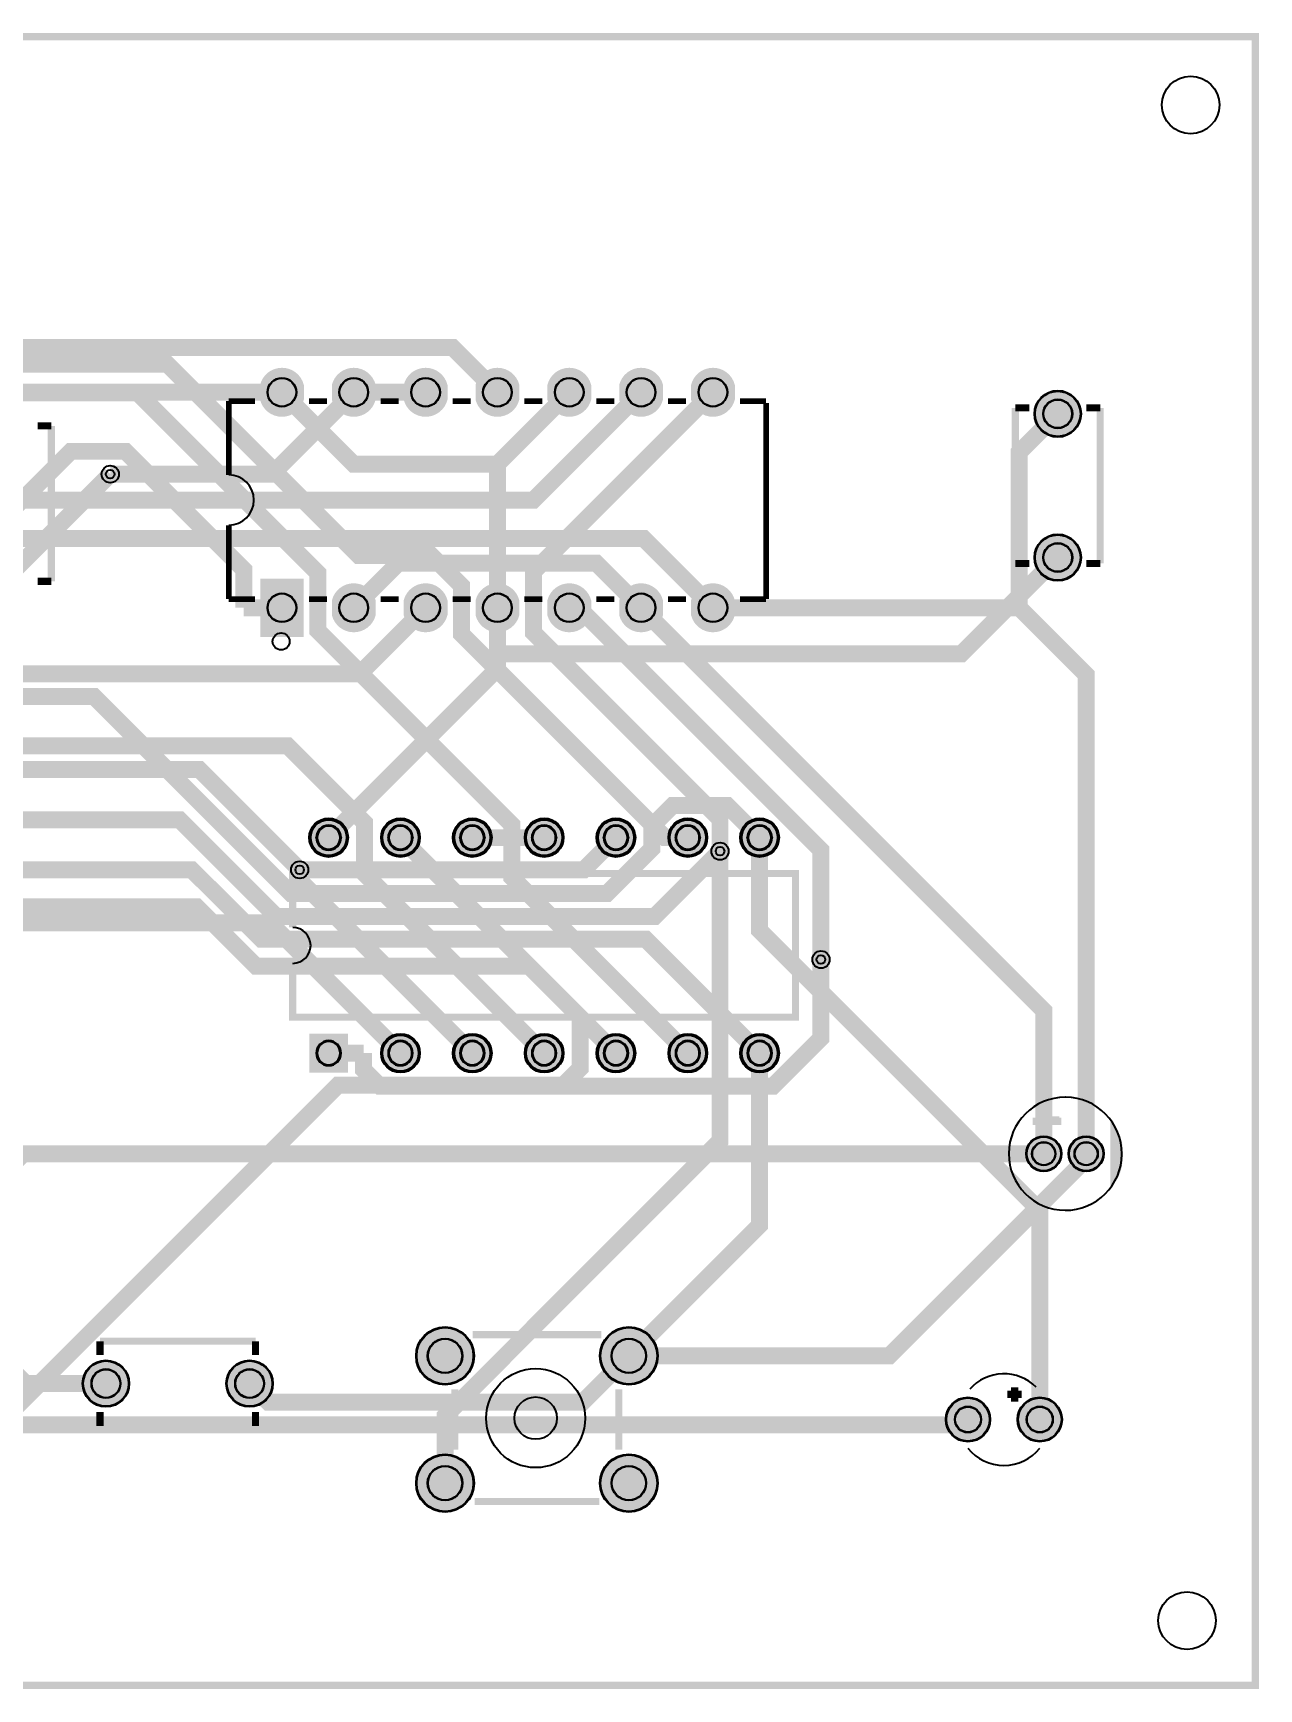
# Model space of a CAD drawing. Header units: millimetres. Extents: x -5.3 to 93.9, y -3.8 to 54.7.
# Drawn here: x 50.5 to 93.9, y -3.8 to 54.7 of the extents above; entities that cross this region are included whole.
import ezdxf

# ---------------------------------------------------------------- set-up
doc = ezdxf.new("R2010")
doc.units = ezdxf.units.MM
for name, color, linetype, true_color in [('BoardOutLine', 7, 'Continuous', 0xff00ff), ('BottomLayer', 7, 'Continuous', 0x0000ff), ('BottomSolderMaskLayer', 7, 'Continuous', 0xaa00ff), ('Document', 7, 'Continuous', 0xffffff), ('Hole', 7, 'Continuous', 0x222222), ('Multi-Layer', 7, 'Continuous', 0xc0c0c0), ('TopLayer', 7, 'Continuous', 0xff0000), ('TopSilkLayer', 7, 'Continuous', 0xffcc00), ('TopSolderMaskLayer', 7, 'Continuous', 0x800080)]:
    doc.layers.add(name, color=color, linetype=linetype, true_color=true_color)

msp = doc.modelspace()

# ---------------------------------------------------------------- hatches: boundary and pattern name
at = {"layer": 'BottomSolderMaskLayer'}
for points in [[(60.084, 41.779, -0.785398), (58.534, 41.779), (58.534, 42.295, -0.785398), (60.084, 42.295)], [(62.624, 41.779, -0.785398), (61.074, 41.779), (61.074, 42.295, -0.785398), (62.624, 42.295)], [(65.164, 41.779, -0.785398), (63.614, 41.779), (63.614, 42.295, -0.785398), (65.164, 42.295)], [(67.704, 41.779, -0.785398), (66.154, 41.779), (66.154, 42.295, -0.785398), (67.704, 42.295)], [(70.244, 41.779, -0.785398), (68.694, 41.779), (68.694, 42.295, -0.785398), (70.244, 42.295)], [(72.784, 41.779, -0.785398), (71.234, 41.779), (71.234, 42.295, -0.785398), (72.784, 42.295)], [(75.324, 41.779, -0.785398), (73.774, 41.779), (73.774, 42.295, -0.785398), (75.324, 42.295)], [(85.916, 41.275, 1), (87.566, 41.275, 1)], [(85.916, 36.195, 1), (87.566, 36.195, 1)], [(58.54, 33.383), (58.54, 35.451), (60.078, 35.451), (60.078, 33.383)], [(62.624, 34.159, -0.785398), (61.074, 34.159), (61.074, 34.675, -0.785398), (62.624, 34.675)], [(65.164, 34.159, -0.785398), (63.614, 34.159), (63.614, 34.675, -0.785398), (65.164, 34.675)], [(67.704, 34.159, -0.785398), (66.154, 34.159), (66.154, 34.675, -0.785398), (67.704, 34.675)], [(70.244, 34.159, -0.785398), (68.694, 34.159), (68.694, 34.675, -0.785398), (70.244, 34.675)], [(72.784, 34.159, -0.785398), (71.234, 34.159), (71.234, 34.675, -0.785398), (72.784, 34.675)], [(75.324, 34.159, -0.785398), (73.774, 34.159), (73.774, 34.675, -0.785398), (75.324, 34.675)], [(60.274, 26.289, 1), (61.646, 26.289, 1)], [(62.814, 26.289, 1), (64.186, 26.289, 1)], [(65.354, 26.289, 1), (66.726, 26.289, 1)], [(67.894, 26.289, 1), (69.266, 26.289, 1)], [(70.434, 26.289, 1), (71.806, 26.289, 1)], [(72.974, 26.289, 1), (74.346, 26.289, 1)], [(75.514, 26.289, 1), (76.886, 26.289, 1)], [(60.274, 17.983), (60.274, 19.355), (61.646, 19.355), (61.646, 17.983)], [(62.814, 18.669, 1), (64.186, 18.669, 1)], [(65.354, 18.669, 1), (66.726, 18.669, 1)], [(67.894, 18.669, 1), (69.266, 18.669, 1)], [(70.434, 18.669, 1), (71.806, 18.669, 1)], [(72.974, 18.669, 1), (74.346, 18.669, 1)], [(75.514, 18.669, 1), (76.886, 18.669, 1)], [(85.62, 15.113, 1), (86.87, 15.113, 1)], [(87.12, 15.113, 1), (88.37, 15.113, 1)], [(64.051, 7.965, 1), (66.101, 7.965, 1)], [(70.551, 7.965, 1), (72.601, 7.965, 1)], [(52.261, 6.985, 1), (53.911, 6.985, 1)], [(57.341, 6.985, 1), (58.991, 6.985, 1)], [(82.779, 5.715, 1), (84.353, 5.715, 1)], [(85.319, 5.715, 1), (86.893, 5.715, 1)], [(64.051, 3.465, 1), (66.101, 3.465, 1)], [(70.551, 3.465, 1), (72.601, 3.465, 1)]]:
    msp.add_hatch(color=256, dxfattribs=at).paths.add_polyline_path(points)
at = {"layer": 'Document'}
for points in [[(86.233, 15.748), (86.233, 16.129), (86.233, 16.764), (86.487, 16.764), (86.487, 15.748)], [(85.852, 16.383), (86.233, 16.383), (86.868, 16.383), (86.868, 16.129), (85.852, 16.129)], [(88.646, 16.129), (88.683, 16.09), (88.719, 16.05), (88.753, 16.008), (88.785, 15.965), (88.815, 15.921), (88.844, 15.875), (88.87, 15.828), (88.895, 15.781), (88.917, 15.732), (88.938, 15.682), (88.957, 15.632), (88.973, 15.58), (88.987, 15.529), (88.999, 15.476), (89.009, 15.423), (89.017, 15.37), (89.023, 15.317), (89.026, 15.263), (89.027, 15.209), (89.027, 14.986), (89.027, 14.89), (89.026, 14.836), (89.023, 14.782), (89.017, 14.729), (89.009, 14.676), (88.999, 14.623), (88.987, 14.57), (88.973, 14.519), (88.957, 14.467), (88.938, 14.417), (88.917, 14.367), (88.895, 14.318), (88.87, 14.271), (88.844, 14.224), (88.815, 14.178), (88.785, 14.134), (88.753, 14.091), (88.719, 14.049), (88.683, 14.009), (88.646, 13.97)]]:
    msp.add_hatch(color=256, dxfattribs=at).paths.add_polyline_path(points)
at = {"layer": 'Multi-Layer'}
for points in [[(60.059, 41.787, -0.785398), (58.559, 41.787), (58.559, 42.287, -0.785398), (60.059, 42.287)], [(62.599, 41.787, -0.785398), (61.099, 41.787), (61.099, 42.287, -0.785398), (62.599, 42.287)], [(65.139, 41.787, -0.785398), (63.639, 41.787), (63.639, 42.287, -0.785398), (65.139, 42.287)], [(67.679, 41.787, -0.785398), (66.179, 41.787), (66.179, 42.287, -0.785398), (67.679, 42.287)], [(70.219, 41.787, -0.785398), (68.719, 41.787), (68.719, 42.287, -0.785398), (70.219, 42.287)], [(72.759, 41.787, -0.785398), (71.259, 41.787), (71.259, 42.287, -0.785398), (72.759, 42.287)], [(75.299, 41.787, -0.785398), (73.799, 41.787), (73.799, 42.287, -0.785398), (75.299, 42.287)], [(85.941, 41.275, 1), (87.541, 41.275, 1)], [(85.941, 36.195, 1), (87.541, 36.195, 1)], [(58.559, 33.417), (58.559, 35.417), (60.059, 35.417), (60.059, 33.417)], [(62.599, 34.167, -0.785398), (61.099, 34.167), (61.099, 34.667, -0.785398), (62.599, 34.667)], [(65.139, 34.167, -0.785398), (63.639, 34.167), (63.639, 34.667, -0.785398), (65.139, 34.667)], [(67.679, 34.167, -0.785398), (66.179, 34.167), (66.179, 34.667, -0.785398), (67.679, 34.667)], [(70.219, 34.167, -0.785398), (68.719, 34.167), (68.719, 34.667, -0.785398), (70.219, 34.667)], [(72.759, 34.167, -0.785398), (71.259, 34.167), (71.259, 34.667, -0.785398), (72.759, 34.667)], [(75.299, 34.167, -0.785398), (73.799, 34.167), (73.799, 34.667, -0.785398), (75.299, 34.667)], [(60.325, 26.289, 1), (61.595, 26.289, 1)], [(62.865, 26.289, 1), (64.135, 26.289, 1)], [(65.405, 26.289, 1), (66.675, 26.289, 1)], [(67.945, 26.289, 1), (69.215, 26.289, 1)], [(70.485, 26.289, 1), (71.755, 26.289, 1)], [(73.025, 26.289, 1), (74.295, 26.289, 1)], [(75.565, 26.289, 1), (76.835, 26.289, 1)], [(60.325, 18.034), (60.325, 19.304), (61.595, 19.304), (61.595, 18.034)], [(62.865, 18.669, 1), (64.135, 18.669, 1)], [(65.405, 18.669, 1), (66.675, 18.669, 1)], [(67.945, 18.669, 1), (69.215, 18.669, 1)], [(70.485, 18.669, 1), (71.755, 18.669, 1)], [(73.025, 18.669, 1), (74.295, 18.669, 1)], [(75.565, 18.669, 1), (76.835, 18.669, 1)], [(85.645, 15.113, 1), (86.845, 15.113, 1)], [(87.145, 15.113, 1), (88.345, 15.113, 1)], [(64.076, 7.965, 1), (66.076, 7.965, 1)], [(70.576, 7.965, 1), (72.576, 7.965, 1)], [(52.286, 6.985, 1), (53.886, 6.985, 1)], [(57.366, 6.985, 1), (58.966, 6.985, 1)], [(82.804, 5.715, 1), (84.328, 5.715, 1)], [(85.344, 5.715, 1), (86.868, 5.715, 1)], [(64.076, 3.465, 1), (66.076, 3.465, 1)], [(70.576, 3.465, 1), (72.576, 3.465, 1)]]:
    msp.add_hatch(color=256, dxfattribs=at).paths.add_polyline_path(points)
at = {"layer": 'TopSilkLayer'}
msp.add_hatch(color=256, dxfattribs=at).paths.add_polyline_path([(88.595, 13.913), (88.635, 13.959), (88.673, 14.007), (88.71, 14.056), (88.745, 14.106), (88.779, 14.157), (88.81, 14.209), (88.84, 14.262), (88.868, 14.317), (88.894, 14.372), (88.918, 14.428), (88.941, 14.485), (88.961, 14.543), (88.98, 14.601), (88.996, 14.66), (89.01, 14.719), (89.023, 14.779), (89.033, 14.839), (89.041, 14.9), (89.048, 14.96), (89.052, 15.021), (89.054, 15.082), (89.054, 15.144), (89.052, 15.205), (89.048, 15.266), (89.041, 15.326), (89.033, 15.387), (89.023, 15.447), (89.01, 15.507), (88.996, 15.566), (88.98, 15.625), (88.961, 15.684), (88.941, 15.741), (88.918, 15.798), (88.894, 15.854), (88.868, 15.909), (88.84, 15.964), (88.81, 16.017), (88.779, 16.069), (88.745, 16.12), (88.71, 16.17), (88.673, 16.219), (88.635, 16.267), (88.595, 16.313)])
at = {"layer": 'TopSolderMaskLayer'}
for points in [[(60.084, 41.779, -0.785398), (58.534, 41.779), (58.534, 42.295, -0.785398), (60.084, 42.295)], [(62.624, 41.779, -0.785398), (61.074, 41.779), (61.074, 42.295, -0.785398), (62.624, 42.295)], [(65.164, 41.779, -0.785398), (63.614, 41.779), (63.614, 42.295, -0.785398), (65.164, 42.295)], [(67.704, 41.779, -0.785398), (66.154, 41.779), (66.154, 42.295, -0.785398), (67.704, 42.295)], [(70.244, 41.779, -0.785398), (68.694, 41.779), (68.694, 42.295, -0.785398), (70.244, 42.295)], [(72.784, 41.779, -0.785398), (71.234, 41.779), (71.234, 42.295, -0.785398), (72.784, 42.295)], [(75.324, 41.779, -0.785398), (73.774, 41.779), (73.774, 42.295, -0.785398), (75.324, 42.295)], [(85.916, 41.275, 1), (87.566, 41.275, 1)], [(85.916, 36.195, 1), (87.566, 36.195, 1)], [(58.54, 33.383), (58.54, 35.451), (60.078, 35.451), (60.078, 33.383)], [(62.624, 34.159, -0.785398), (61.074, 34.159), (61.074, 34.675, -0.785398), (62.624, 34.675)], [(65.164, 34.159, -0.785398), (63.614, 34.159), (63.614, 34.675, -0.785398), (65.164, 34.675)], [(67.704, 34.159, -0.785398), (66.154, 34.159), (66.154, 34.675, -0.785398), (67.704, 34.675)], [(70.244, 34.159, -0.785398), (68.694, 34.159), (68.694, 34.675, -0.785398), (70.244, 34.675)], [(72.784, 34.159, -0.785398), (71.234, 34.159), (71.234, 34.675, -0.785398), (72.784, 34.675)], [(75.324, 34.159, -0.785398), (73.774, 34.159), (73.774, 34.675, -0.785398), (75.324, 34.675)], [(60.274, 26.289, 1), (61.646, 26.289, 1)], [(62.814, 26.289, 1), (64.186, 26.289, 1)], [(65.354, 26.289, 1), (66.726, 26.289, 1)], [(67.894, 26.289, 1), (69.266, 26.289, 1)], [(70.434, 26.289, 1), (71.806, 26.289, 1)], [(72.974, 26.289, 1), (74.346, 26.289, 1)], [(75.514, 26.289, 1), (76.886, 26.289, 1)], [(60.274, 17.983), (60.274, 19.355), (61.646, 19.355), (61.646, 17.983)], [(62.814, 18.669, 1), (64.186, 18.669, 1)], [(65.354, 18.669, 1), (66.726, 18.669, 1)], [(67.894, 18.669, 1), (69.266, 18.669, 1)], [(70.434, 18.669, 1), (71.806, 18.669, 1)], [(72.974, 18.669, 1), (74.346, 18.669, 1)], [(75.514, 18.669, 1), (76.886, 18.669, 1)], [(85.62, 15.113, 1), (86.87, 15.113, 1)], [(87.12, 15.113, 1), (88.37, 15.113, 1)], [(64.051, 7.965, 1), (66.101, 7.965, 1)], [(70.551, 7.965, 1), (72.601, 7.965, 1)], [(52.261, 6.985, 1), (53.911, 6.985, 1)], [(57.341, 6.985, 1), (58.991, 6.985, 1)], [(82.779, 5.715, 1), (84.353, 5.715, 1)], [(85.319, 5.715, 1), (86.893, 5.715, 1)], [(64.051, 3.465, 1), (66.101, 3.465, 1)], [(70.551, 3.465, 1), (72.601, 3.465, 1)]]:
    msp.add_hatch(color=256, dxfattribs=at).paths.add_polyline_path(points)

# ---------------------------------------------------------------- linework, layer by layer
at = {"layer": 'BoardOutLine', "const_width": 0.254}
msp.add_lwpolyline([(-5.207, 52.324), (-5.207, 54.61), (93.726, 54.61), (93.726, -3.683), (-5.207, -3.683), (-5.207, 52.301)], dxfattribs=at)
at = {"layer": 'BottomLayer', "const_width": 0.6}
for points in [[(39.37, 42.037), (40.364, 43.031), (55.256, 43.031), (62.024, 36.263), (64.597, 36.263), (65.659, 35.201), (65.659, 33.486), (72.856, 26.289), (73.66, 26.289)], [(36.83, 42.037), (38.365, 40.502), (43.244, 40.502), (44.762, 42.021), (54.199, 42.021), (60.579, 35.641), (60.579, 33.612), (67.443, 26.748), (67.443, 24.886), (73.66, 18.669)], [(59.309, 42.037), (61.849, 39.497), (66.929, 39.497)], [(66.929, 39.497), (69.469, 42.037)], [(74.799, 25.808), (74.799, 26.943), (68.199, 33.543), (68.199, 35.687), (74.549, 42.037)], [(86.741, 41.275), (85.377, 39.911), (85.377, 34.417)], [(36.924, 30.437), (42.33, 30.437), (51.842, 39.949), (53.777, 39.949), (57.957, 35.769), (57.957, 34.417)], [(53.238, 39.141), (49.657, 35.56)], [(66.929, 34.417), (66.929, 39.497)], [(63.5, 18.669), (58.891, 23.278), (35.589, 23.278), (24.451, 34.417), (24.13, 34.417)], [(26.67, 34.417), (32.387, 28.7), (56.388, 28.7), (59.936, 25.152)], [(31.75, 34.417), (36.627, 29.54), (59.503, 29.54), (62.23, 26.813), (62.23, 25.019), (68.58, 18.669)], [(59.309, 34.417), (57.957, 34.417)], [(78.369, 21.978), (78.369, 25.845), (69.797, 34.417), (69.469, 34.417)], [(72.009, 34.417), (86.245, 20.181), (86.245, 15.113)], [(74.549, 34.417), (85.377, 34.417)], [(85.377, 34.417), (87.745, 32.049), (87.745, 15.113)], [(63.5, 26.289), (69.85, 19.939), (69.85, 18.133), (69.248, 17.532), (61.291, 17.532), (45.717, 1.958), (27.379, 1.958), (25.908, 3.429)], [(76.2, 26.289), (76.2, 23.006), (86.106, 13.1), (86.106, 5.715)], [(74.799, 25.808), (74.799, 15.564), (65.076, 5.84), (65.076, 3.465)], [(59.936, 25.152), (59.936, 24.773), (66.04, 18.669)], [(76.2, 18.669), (76.2, 12.589), (71.576, 7.965)]]:
    msp.add_lwpolyline(points, dxfattribs=at)
at = {"layer": 'BottomSolderMaskLayer'}
for points in [[(60.521, 26.292), (60.521, 26.286)], [(61.399, 26.292), (61.399, 26.286)], [(63.061, 26.292), (63.061, 26.286)], [(63.939, 26.292), (63.939, 26.286)], [(65.601, 26.292), (65.601, 26.286)], [(66.479, 26.292), (66.479, 26.286)], [(68.141, 26.292), (68.141, 26.286)], [(69.019, 26.292), (69.019, 26.286)], [(70.681, 26.292), (70.681, 26.286)], [(71.559, 26.292), (71.559, 26.286)], [(73.221, 26.292), (73.221, 26.286)], [(74.099, 26.292), (74.099, 26.286)], [(75.761, 26.292), (75.761, 26.286)], [(76.639, 26.292), (76.639, 26.286)], [(60.521, 18.672), (60.521, 18.666)], [(61.399, 18.672), (61.399, 18.666)], [(63.061, 18.672), (63.061, 18.666)], [(63.939, 18.672), (63.939, 18.666)], [(65.601, 18.672), (65.601, 18.666)], [(66.479, 18.672), (66.479, 18.666)], [(68.141, 18.672), (68.141, 18.666)], [(69.019, 18.672), (69.019, 18.666)], [(70.681, 18.672), (70.681, 18.666)], [(71.559, 18.672), (71.559, 18.666)], [(73.221, 18.672), (73.221, 18.666)], [(74.099, 18.672), (74.099, 18.666)], [(75.761, 18.672), (75.761, 18.666)], [(76.639, 18.672), (76.639, 18.666)]]:
    msp.add_lwpolyline(points, close=True, dxfattribs=at)
for centre, radius in [((59.309, 42.037), 0.513), ((61.849, 42.037), 0.513), ((64.389, 42.037), 0.513), ((66.929, 42.037), 0.513), ((69.469, 42.037), 0.513), ((72.009, 42.037), 0.513), ((74.549, 42.037), 0.513), ((86.741, 41.275), 0.825), ((86.741, 41.275), 0.516), ((86.741, 36.195), 0.825), ((86.741, 36.195), 0.516), ((59.309, 34.417), 0.513), ((61.849, 34.417), 0.513), ((64.389, 34.417), 0.513), ((66.929, 34.417), 0.513), ((69.469, 34.417), 0.513), ((72.009, 34.417), 0.513), ((74.549, 34.417), 0.513), ((60.96, 26.289), 0.686), ((63.5, 26.289), 0.686), ((66.04, 26.289), 0.686), ((68.58, 26.289), 0.686), ((71.12, 26.289), 0.686), ((73.66, 26.289), 0.686), ((76.2, 26.289), 0.686), ((63.5, 18.669), 0.686), ((66.04, 18.669), 0.686), ((68.58, 18.669), 0.686), ((71.12, 18.669), 0.686), ((73.66, 18.669), 0.686), ((76.2, 18.669), 0.686), ((86.245, 15.113), 0.625), ((86.245, 15.113), 0.417), ((87.745, 15.113), 0.625), ((87.745, 15.113), 0.417), ((65.076, 7.965), 1.025), ((71.576, 7.965), 1.025), ((65.076, 7.965), 0.615), ((71.576, 7.965), 0.615), ((53.086, 6.985), 0.825), ((58.166, 6.985), 0.825), ((53.086, 6.985), 0.516), ((58.166, 6.985), 0.516), ((83.566, 5.715), 0.787), ((86.106, 5.715), 0.787), ((83.566, 5.715), 0.465), ((86.106, 5.715), 0.465), ((65.076, 3.465), 1.025), ((71.576, 3.465), 1.025), ((65.076, 3.465), 0.615), ((71.576, 3.465), 0.615)]:
    msp.add_circle(centre, radius, dxfattribs=at)
for centre, start, end in [((60.96, 26.292), 360, 180), ((63.5, 26.292), 360, 180), ((66.04, 26.292), 360, 180), ((68.58, 26.292), 360, 180), ((71.12, 26.292), 360, 180), ((73.66, 26.292), 360, 180), ((76.2, 26.292), 360, 180), ((60.96, 26.286), 180, 360), ((63.5, 26.286), 180, 360), ((66.04, 26.286), 180, 360), ((68.58, 26.286), 180, 360), ((71.12, 26.286), 180, 360), ((73.66, 26.286), 180, 360), ((76.2, 26.286), 180, 360), ((60.96, 18.672), 360, 180), ((63.5, 18.672), 360, 180), ((66.04, 18.672), 360, 180), ((68.58, 18.672), 360, 180), ((71.12, 18.672), 360, 180), ((73.66, 18.672), 360, 180), ((76.2, 18.672), 360, 180), ((60.96, 18.666), 180, 360), ((63.5, 18.666), 180, 360), ((66.04, 18.666), 180, 360), ((68.58, 18.666), 180, 360), ((71.12, 18.666), 180, 360), ((73.66, 18.666), 180, 360), ((76.2, 18.666), 180, 360)]:
    msp.add_arc(centre, 0.439, start, end, dxfattribs=at)
at = {"layer": 'Document'}
msp.add_circle((59.279, 33.227), 0.3, dxfattribs=at)
at = {"layer": 'Hole'}
for centre in [(53.238, 39.141), (74.799, 25.808), (59.936, 25.152), (78.369, 21.978)]:
    msp.add_circle(centre, 0.153, dxfattribs=at)
at = {"layer": 'Multi-Layer'}
for points in [[(60.554, 26.292), (60.554, 26.286)], [(61.366, 26.292), (61.366, 26.286)], [(63.094, 26.292), (63.094, 26.286)], [(63.906, 26.292), (63.906, 26.286)], [(65.634, 26.292), (65.634, 26.286)], [(66.446, 26.292), (66.446, 26.286)], [(68.174, 26.292), (68.174, 26.286)], [(68.986, 26.292), (68.986, 26.286)], [(70.714, 26.292), (70.714, 26.286)], [(71.526, 26.292), (71.526, 26.286)], [(73.254, 26.292), (73.254, 26.286)], [(74.066, 26.292), (74.066, 26.286)], [(75.794, 26.292), (75.794, 26.286)], [(76.606, 26.292), (76.606, 26.286)], [(60.554, 18.672), (60.554, 18.666)], [(61.366, 18.672), (61.366, 18.666)], [(63.094, 18.672), (63.094, 18.666)], [(63.906, 18.672), (63.906, 18.666)], [(65.634, 18.672), (65.634, 18.666)], [(66.446, 18.672), (66.446, 18.666)], [(68.174, 18.672), (68.174, 18.666)], [(68.986, 18.672), (68.986, 18.666)], [(70.714, 18.672), (70.714, 18.666)], [(71.526, 18.672), (71.526, 18.666)], [(73.254, 18.672), (73.254, 18.666)], [(74.066, 18.672), (74.066, 18.666)], [(75.794, 18.672), (75.794, 18.666)], [(76.606, 18.672), (76.606, 18.666)]]:
    msp.add_lwpolyline(points, close=True, dxfattribs=at)
for centre, radius in [((91.44, 52.197), 1.016), ((59.309, 42.037), 0.5), ((61.849, 42.037), 0.5), ((64.389, 42.037), 0.5), ((66.929, 42.037), 0.5), ((69.469, 42.037), 0.5), ((72.009, 42.037), 0.5), ((74.549, 42.037), 0.5), ((86.741, 41.275), 0.8), ((86.741, 41.275), 0.5), ((53.238, 39.141), 0.305), ((86.741, 36.195), 0.8), ((86.741, 36.195), 0.5), ((59.309, 34.417), 0.5), ((61.849, 34.417), 0.5), ((64.389, 34.417), 0.5), ((66.929, 34.417), 0.5), ((69.469, 34.417), 0.5), ((72.009, 34.417), 0.5), ((74.549, 34.417), 0.5), ((60.96, 26.289), 0.635), ((63.5, 26.289), 0.635), ((66.04, 26.289), 0.635), ((68.58, 26.289), 0.635), ((71.12, 26.289), 0.635), ((73.66, 26.289), 0.635), ((76.2, 26.289), 0.635), ((74.799, 25.808), 0.305), ((59.936, 25.152), 0.305), ((78.369, 21.978), 0.305), ((63.5, 18.669), 0.635), ((66.04, 18.669), 0.635), ((68.58, 18.669), 0.635), ((71.12, 18.669), 0.635), ((73.66, 18.669), 0.635), ((76.2, 18.669), 0.635), ((86.245, 15.113), 0.6), ((86.245, 15.113), 0.4), ((87.745, 15.113), 0.6), ((87.745, 15.113), 0.4), ((65.076, 7.965), 1), ((71.576, 7.965), 1), ((65.076, 7.965), 0.6), ((71.576, 7.965), 0.6), ((53.086, 6.985), 0.8), ((58.166, 6.985), 0.8), ((53.086, 6.985), 0.5), ((58.166, 6.985), 0.5), ((83.566, 5.715), 0.762), ((86.106, 5.715), 0.762), ((83.566, 5.715), 0.45), ((86.106, 5.715), 0.45), ((65.076, 3.465), 1), ((71.576, 3.465), 1), ((65.076, 3.465), 0.6), ((71.576, 3.465), 0.6), ((91.313, -1.397), 1.016)]:
    msp.add_circle(centre, radius, dxfattribs=at)
for centre, start, end in [((60.96, 26.292), 360, 180), ((63.5, 26.292), 360, 180), ((66.04, 26.292), 360, 180), ((68.58, 26.292), 360, 180), ((71.12, 26.292), 360, 180), ((73.66, 26.292), 360, 180), ((76.2, 26.292), 360, 180), ((60.96, 26.286), 180, 360), ((63.5, 26.286), 180, 360), ((66.04, 26.286), 180, 360), ((68.58, 26.286), 180, 360), ((71.12, 26.286), 180, 360), ((73.66, 26.286), 180, 360), ((76.2, 26.286), 180, 360), ((60.96, 18.672), 360, 180), ((63.5, 18.672), 360, 180), ((66.04, 18.672), 360, 180), ((68.58, 18.672), 360, 180), ((71.12, 18.672), 360, 180), ((73.66, 18.672), 360, 180), ((76.2, 18.672), 360, 180), ((60.96, 18.666), 180, 360), ((63.5, 18.666), 180, 360), ((66.04, 18.666), 180, 360), ((68.58, 18.666), 180, 360), ((71.12, 18.666), 180, 360), ((73.66, 18.666), 180, 360), ((76.2, 18.666), 180, 360)]:
    msp.add_arc(centre, 0.406, start, end, dxfattribs=at)
at = {"layer": 'TopLayer', "const_width": 0.6}
for points in [[(66.929, 42.037), (65.349, 43.617), (31.156, 43.617), (30.48, 42.941), (30.48, 41.136), (29.805, 40.462), (16.561, 40.462), (16.129, 40.894)], [(59.309, 42.037), (45.742, 42.037), (43.269, 39.564), (15.431, 39.564), (14.813, 40.182), (14.813, 42.037)], [(34.29, 34.417), (38.1, 38.227), (68.199, 38.227), (72.009, 42.037)], [(61.849, 42.037), (58.953, 39.141), (53.238, 39.141)], [(61.849, 42.037), (64.389, 42.037)], [(74.549, 34.417), (72.103, 36.863), (41.816, 36.863), (39.37, 34.417)], [(66.929, 32.787), (83.333, 32.787), (86.741, 36.195)], [(61.849, 34.417), (63.423, 35.991), (70.435, 35.991), (72.009, 34.417)], [(64.389, 34.417), (62.054, 32.082), (5.195, 32.082), (4.115, 33.161)], [(66.929, 34.417), (66.929, 32.787)], [(76.2, 26.289), (75.063, 27.426), (73.125, 27.426), (72.39, 26.691), (72.39, 25.901), (70.806, 24.316), (59.63, 24.316), (52.667, 31.279), (4.856, 31.279), (2.545, 33.591), (2.545, 33.909)], [(66.929, 32.787), (66.929, 32.258), (60.96, 26.289)], [(71.12, 18.669), (68.047, 21.742), (58.398, 21.742), (56.296, 23.844), (6.128, 23.844), (1.143, 28.829)], [(74.799, 25.808), (72.492, 23.501), (59.11, 23.501), (55.686, 26.924), (42.437, 26.924)], [(71.12, 26.289), (69.983, 25.152), (59.936, 25.152)], [(66.04, 26.289), (68.58, 26.289)], [(48.641, 25.146), (56.128, 25.146), (58.577, 22.698), (72.171, 22.698), (76.2, 18.669)], [(62.196, 18.669), (62.196, 18.086), (62.779, 17.503), (76.672, 17.503), (78.369, 19.199), (78.369, 21.978)], [(60.96, 18.669), (62.196, 18.669)], [(11.411, 16.256), (19.281, 8.386), (41.897, 8.386), (43.202, 7.081), (44.673, 7.081), (44.919, 7.326), (48.167, 7.326), (49.965, 5.528), (83.379, 5.528), (83.566, 5.715)], [(43.561, 8.509), (50.165, 15.113), (86.245, 15.113)], [(71.576, 7.965), (80.781, 7.965), (87.745, 14.929), (87.745, 15.113)], [(58.166, 6.985), (58.82, 6.331), (69.942, 6.331), (71.576, 7.965)], [(53.086, 6.985), (50.253, 6.985), (49.883, 7.355)]]:
    msp.add_lwpolyline(points, dxfattribs=at)
at = {"layer": 'TopSilkLayer'}
for points, const_width in [([(57.429, 41.727), (57.429, 39.116)], 0.2), ([(57.429, 41.727), (58.357, 41.727)], 0.2), ([(60.261, 41.727), (60.897, 41.727)], 0.2), ([(62.801, 41.727), (63.437, 41.727)], 0.2), ([(65.341, 41.727), (65.977, 41.727)], 0.2), ([(67.881, 41.727), (68.517, 41.727)], 0.2), ([(70.421, 41.727), (71.057, 41.727)], 0.2), ([(72.961, 41.727), (73.597, 41.727)], 0.2), ([(75.501, 41.727), (76.429, 41.727)], 0.2), ([(76.429, 34.727), (76.429, 41.656)], 0.2), ([(85.241, 41.485), (85.732, 41.485)], 0.254), ([(85.241, 35.985), (85.241, 41.485)], 0.254), ([(87.75, 41.485), (88.241, 41.485)], 0.254), ([(88.241, 35.985), (88.241, 41.485)], 0.254), ([(50.666, 40.85), (51.157, 40.85)], 0.254), ([(51.157, 35.35), (51.157, 40.85)], 0.254), ([(57.429, 34.727), (57.429, 37.338)], 0.2), ([(85.241, 35.985), (85.732, 35.985)], 0.254), ([(87.75, 35.985), (88.241, 35.985)], 0.254), ([(50.666, 35.35), (51.157, 35.35)], 0.254), ([(57.429, 34.727), (58.355, 34.727)], 0.2), ([(60.263, 34.727), (60.897, 34.727)], 0.2), ([(62.801, 34.727), (63.437, 34.727)], 0.2), ([(65.341, 34.727), (65.977, 34.727)], 0.2), ([(67.881, 34.727), (68.517, 34.727)], 0.2), ([(70.421, 34.727), (71.057, 34.727)], 0.2), ([(72.961, 34.727), (73.597, 34.727)], 0.2), ([(75.501, 34.727), (76.429, 34.727)], 0.2), ([(59.69, 23.114), (59.69, 25.019), (77.47, 25.019), (77.47, 19.939), (59.69, 19.939), (59.69, 21.844)], 0.254), ([(86.795, 16.313), (85.957, 16.313)], 0.254), ([(86.389, 15.932), (86.389, 16.719)], 0.254), ([(66.051, 8.716), (70.601, 8.716)], 0.254), ([(52.876, 8.485), (52.876, 7.994)], 0.254), ([(52.876, 8.485), (58.376, 8.485)], 0.254), ([(58.376, 8.485), (58.376, 7.994)], 0.254), ([(65.424, 4.646), (65.424, 6.784)], 0.254), ([(71.223, 6.786), (71.223, 4.644)], 0.254), ([(84.963, 6.604), (85.471, 6.604)], 0.254), ([(85.217, 6.858), (85.217, 6.35)], 0.254), ([(52.876, 5.976), (52.876, 5.485)], 0.254), ([(58.376, 5.976), (58.376, 5.485)], 0.254), ([(52.876, 5.485), (58.376, 5.485)], 0.254), ([(70.529, 2.817), (66.123, 2.817)], 0.254)]:
    msp.add_lwpolyline(points, dxfattribs=dict(at, const_width=const_width))
for radius in [1.75, 0.749]:
    msp.add_circle((68.28, 5.763), radius, dxfattribs=at)
for centre, radius, start, end in [((57.429, 38.227), 0.889, 270, 90), ((59.69, 22.479), 0.635, 270, 90), ((87.01, 15.112), 2, 90, 89.52702), ((84.836, 5.715), 1.616, 45.00018, 138.3661), ((84.836, 5.715), 1.626, 218.65954, 321.34046)]:
    msp.add_arc(centre, radius, start, end, dxfattribs=at)
at = {"layer": 'TopSolderMaskLayer'}
for points in [[(60.521, 26.292), (60.521, 26.286)], [(61.399, 26.292), (61.399, 26.286)], [(63.061, 26.292), (63.061, 26.286)], [(63.939, 26.292), (63.939, 26.286)], [(65.601, 26.292), (65.601, 26.286)], [(66.479, 26.292), (66.479, 26.286)], [(68.141, 26.292), (68.141, 26.286)], [(69.019, 26.292), (69.019, 26.286)], [(70.681, 26.292), (70.681, 26.286)], [(71.559, 26.292), (71.559, 26.286)], [(73.221, 26.292), (73.221, 26.286)], [(74.099, 26.292), (74.099, 26.286)], [(75.761, 26.292), (75.761, 26.286)], [(76.639, 26.292), (76.639, 26.286)], [(60.521, 18.672), (60.521, 18.666)], [(61.399, 18.672), (61.399, 18.666)], [(63.061, 18.672), (63.061, 18.666)], [(63.939, 18.672), (63.939, 18.666)], [(65.601, 18.672), (65.601, 18.666)], [(66.479, 18.672), (66.479, 18.666)], [(68.141, 18.672), (68.141, 18.666)], [(69.019, 18.672), (69.019, 18.666)], [(70.681, 18.672), (70.681, 18.666)], [(71.559, 18.672), (71.559, 18.666)], [(73.221, 18.672), (73.221, 18.666)], [(74.099, 18.672), (74.099, 18.666)], [(75.761, 18.672), (75.761, 18.666)], [(76.639, 18.672), (76.639, 18.666)]]:
    msp.add_lwpolyline(points, close=True, dxfattribs=at)
for centre, radius in [((59.309, 42.037), 0.513), ((61.849, 42.037), 0.513), ((64.389, 42.037), 0.513), ((66.929, 42.037), 0.513), ((69.469, 42.037), 0.513), ((72.009, 42.037), 0.513), ((74.549, 42.037), 0.513), ((86.741, 41.275), 0.825), ((86.741, 41.275), 0.516), ((86.741, 36.195), 0.825), ((86.741, 36.195), 0.516), ((59.309, 34.417), 0.513), ((61.849, 34.417), 0.513), ((64.389, 34.417), 0.513), ((66.929, 34.417), 0.513), ((69.469, 34.417), 0.513), ((72.009, 34.417), 0.513), ((74.549, 34.417), 0.513), ((60.96, 26.289), 0.686), ((63.5, 26.289), 0.686), ((66.04, 26.289), 0.686), ((68.58, 26.289), 0.686), ((71.12, 26.289), 0.686), ((73.66, 26.289), 0.686), ((76.2, 26.289), 0.686), ((63.5, 18.669), 0.686), ((66.04, 18.669), 0.686), ((68.58, 18.669), 0.686), ((71.12, 18.669), 0.686), ((73.66, 18.669), 0.686), ((76.2, 18.669), 0.686), ((86.245, 15.113), 0.625), ((86.245, 15.113), 0.417), ((87.745, 15.113), 0.625), ((87.745, 15.113), 0.417), ((65.076, 7.965), 1.025), ((71.576, 7.965), 1.025), ((65.076, 7.965), 0.615), ((71.576, 7.965), 0.615), ((53.086, 6.985), 0.825), ((58.166, 6.985), 0.825), ((53.086, 6.985), 0.516), ((58.166, 6.985), 0.516), ((83.566, 5.715), 0.787), ((86.106, 5.715), 0.787), ((83.566, 5.715), 0.465), ((86.106, 5.715), 0.465), ((65.076, 3.465), 1.025), ((71.576, 3.465), 1.025), ((65.076, 3.465), 0.615), ((71.576, 3.465), 0.615)]:
    msp.add_circle(centre, radius, dxfattribs=at)
for centre, start, end in [((60.96, 26.292), 360, 180), ((63.5, 26.292), 360, 180), ((66.04, 26.292), 360, 180), ((68.58, 26.292), 360, 180), ((71.12, 26.292), 360, 180), ((73.66, 26.292), 360, 180), ((76.2, 26.292), 360, 180), ((60.96, 26.286), 180, 360), ((63.5, 26.286), 180, 360), ((66.04, 26.286), 180, 360), ((68.58, 26.286), 180, 360), ((71.12, 26.286), 180, 360), ((73.66, 26.286), 180, 360), ((76.2, 26.286), 180, 360), ((60.96, 18.672), 360, 180), ((63.5, 18.672), 360, 180), ((66.04, 18.672), 360, 180), ((68.58, 18.672), 360, 180), ((71.12, 18.672), 360, 180), ((73.66, 18.672), 360, 180), ((76.2, 18.672), 360, 180), ((60.96, 18.666), 180, 360), ((63.5, 18.666), 180, 360), ((66.04, 18.666), 180, 360), ((68.58, 18.666), 180, 360), ((71.12, 18.666), 180, 360), ((73.66, 18.666), 180, 360), ((76.2, 18.666), 180, 360)]:
    msp.add_arc(centre, 0.439, start, end, dxfattribs=at)

doc.saveas('drawing.dxf')
